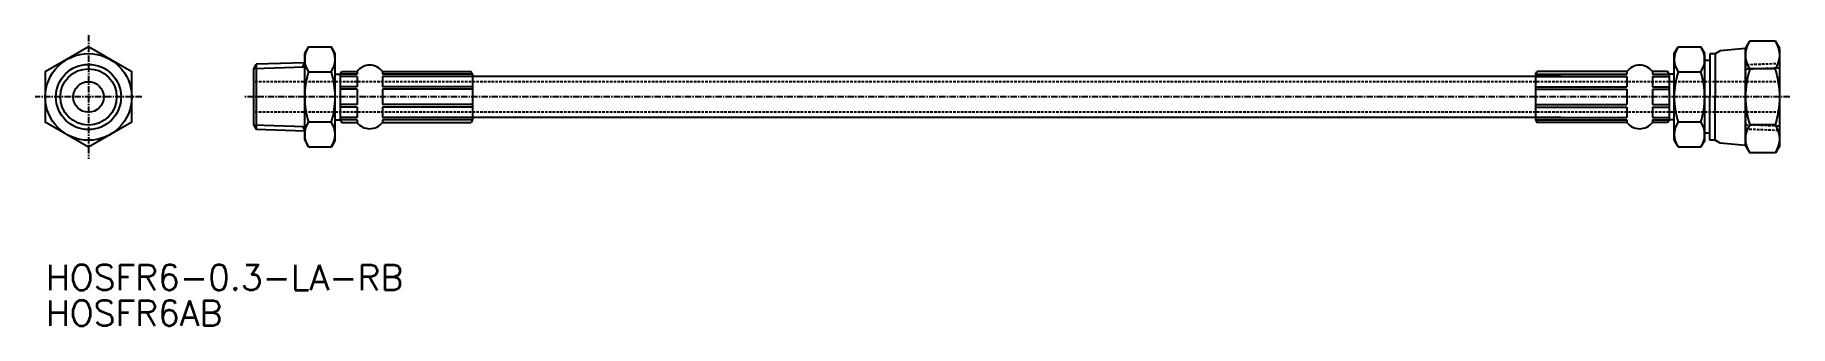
# Model space of a CAD drawing. Extents: x 32 to 377, y 104 to 161.
import ezdxf
from ezdxf.enums import TextEntityAlignment as Align

# ---------------------------------------------------------------- set-up
doc = ezdxf.new("R2010")
doc.units = 0
doc.linetypes.add('CENTER', pattern=[2, 1.25, -0.25, 0.25, -0.25])
doc.linetypes.add('DASHED', pattern=[0.75, 0.5, -0.25])
doc.layers.get('0').update_dxf_attribs({"linetype": 'CONTINUOUS'})
doc.layers.add('CENTER', color=1, linetype='CENTER')
doc.styles.get("Standard").update_dxf_attribs({"font": 'txt.shx', "bigfont": 'extfont.shx'})

msp = doc.modelspace()

# ---------------------------------------------------------------- linework, layer by layer
at = {"color": 7, "linetype": 'CONTINUOUS'}
for p, q in [((368.49, 157.98), (369.34, 159.45)), ((374.39, 159.45), (369.34, 159.45)), ((375.24, 157.98), (374.39, 159.45)), ((46.99, 155.85), (46.99, 155.85)), ((85.24, 156.98), (86, 158.3)), ((85.24, 139.98), (85.24, 156.98)), ((86, 158.3), (90.48, 158.3)), ((91.24, 156.98), (90.48, 158.3)), ((91.24, 139.98), (91.24, 156.98)), ((91.24, 139.98), (91.24, 156.98)), ((354.49, 156.98), (355.25, 158.3)), ((354.49, 139.98), (354.49, 156.98)), ((355.25, 158.3), (359.73, 158.3)), ((360.49, 156.98), (359.73, 158.3)), ((360.49, 139.98), (360.49, 156.98)), ((360.49, 139.98), (360.49, 156.98)), ((361.51, 155.61), (360.49, 155.61)), ((361.51, 156.96), (361.51, 155.61)), ((362.53, 156.96), (361.51, 156.96)), ((361.51, 155.61), (361.51, 148.48)), ((363.55, 157.55), (362.53, 156.96)), ((362.53, 156.96), (362.53, 148.48)), ((368.49, 157.98), (363.55, 157.55)), ((368.49, 138.98), (368.49, 157.98)), ((375.24, 138.98), (375.24, 157.98)), ((75.24, 154.02), (75.69, 154.89)), ((75.24, 142.95), (75.24, 154.02)), ((85.24, 155.19), (75.69, 154.89)), ((75.69, 154.89), (75.69, 142.08)), ((86, 153.39), (90.48, 153.39)), ((91.24, 152.98), (92.24, 152.98)), ((92.24, 152.98), (92.53, 153.48)), ((95.53, 152.98), (92.24, 152.98)), ((92.24, 152.98), (92.24, 143.98)), ((95.53, 152.48), (92.24, 152.48)), ((92.53, 153.48), (95.53, 153.48)), ((95.53, 153.48), (95.53, 152.98)), ((95.53, 152.48), (95.53, 150.48)), ((100.53, 153.48), (117.95, 153.48)), ((100.53, 153.48), (100.53, 152.98)), ((118.24, 152.98), (100.53, 152.98)), ((100.53, 152.48), (100.53, 150.48)), ((118.24, 152.48), (100.53, 152.48)), ((118.24, 152.98), (117.95, 153.48)), ((118.24, 152.98), (118.24, 143.98)), ((332.24, 152.48), (118.24, 152.48)), ((327.24, 152.98), (327.53, 153.48)), ((327.24, 152.98), (327.24, 143.98)), ((327.24, 152.98), (345.2, 152.98)), ((327.24, 152.48), (345.2, 152.48)), ((345.2, 153.48), (327.53, 153.48)), ((345.2, 153.48), (345.2, 152.98)), ((345.2, 152.48), (345.2, 150.48)), ((353.2, 153.48), (350.2, 153.48)), ((350.2, 153.48), (350.2, 152.98)), ((350.2, 152.98), (353.49, 152.98)), ((350.2, 152.48), (353.49, 152.48)), ((350.2, 152.48), (350.2, 150.48)), ((353.49, 152.98), (353.2, 153.48)), ((354.49, 152.98), (353.49, 152.98)), ((353.49, 152.98), (353.49, 143.98)), ((355.25, 153.39), (359.73, 153.39)), ((374.39, 153.97), (369.34, 153.97)), ((95.53, 150.48), (92.24, 150.48)), ((95.53, 149.98), (92.24, 149.98)), ((95.53, 149.98), (95.53, 146.98)), ((118.24, 150.48), (100.53, 150.48)), ((100.53, 149.98), (100.53, 146.98)), ((118.24, 149.98), (100.53, 149.98)), ((327.24, 150.48), (345.2, 150.48)), ((327.24, 149.98), (345.2, 149.98)), ((345.2, 149.98), (345.2, 146.98)), ((350.2, 150.48), (353.49, 150.48)), ((350.2, 149.98), (353.49, 149.98)), ((350.2, 149.98), (350.2, 146.98)), ((361.51, 141.36), (361.51, 148.48)), ((362.53, 140.01), (362.53, 148.48)), ((95.53, 146.98), (92.24, 146.98)), ((95.53, 146.48), (92.24, 146.48)), ((95.53, 146.48), (95.53, 144.48)), ((118.24, 146.98), (100.53, 146.98)), ((100.53, 146.48), (100.53, 144.48)), ((118.24, 146.48), (100.53, 146.48)), ((327.24, 146.98), (345.2, 146.98)), ((327.24, 146.48), (345.2, 146.48)), ((345.2, 146.48), (345.2, 144.48)), ((350.2, 146.98), (353.49, 146.98)), ((350.2, 146.48), (353.49, 146.48)), ((350.2, 146.48), (350.2, 144.48)), ((75.24, 142.95), (75.69, 142.08)), ((85.24, 141.78), (75.69, 142.08)), ((86, 143.58), (90.48, 143.58)), ((91.24, 143.98), (92.24, 143.98)), ((95.53, 144.48), (92.24, 144.48)), ((95.53, 143.98), (92.24, 143.98)), ((92.24, 143.98), (92.53, 143.48)), ((92.53, 143.48), (95.53, 143.48)), ((95.53, 143.98), (95.53, 143.48)), ((118.24, 144.48), (100.53, 144.48)), ((100.53, 143.98), (100.53, 143.48)), ((118.24, 143.98), (100.53, 143.98)), ((100.53, 143.48), (117.95, 143.48)), ((118.24, 143.98), (117.95, 143.48)), ((332.24, 144.48), (118.24, 144.48)), ((327.24, 144.48), (345.2, 144.48)), ((327.24, 143.98), (327.53, 143.48)), ((327.24, 143.98), (345.2, 143.98)), ((345.2, 143.48), (327.53, 143.48)), ((345.2, 143.98), (345.2, 143.48)), ((350.2, 144.48), (353.49, 144.48)), ((350.2, 143.98), (353.49, 143.98)), ((350.2, 143.98), (350.2, 143.48)), ((353.2, 143.48), (350.2, 143.48)), ((353.49, 143.98), (353.2, 143.48)), ((354.49, 143.98), (353.49, 143.98)), ((355.25, 143.58), (359.73, 143.58)), ((374.39, 143), (369.34, 143)), ((85.24, 139.98), (86, 138.67)), ((86, 138.67), (90.48, 138.67)), ((91.24, 139.98), (90.48, 138.67)), ((354.49, 139.98), (355.25, 138.67)), ((355.25, 138.67), (359.73, 138.67)), ((360.49, 139.98), (359.73, 138.67)), ((361.51, 141.36), (360.49, 141.36)), ((361.51, 140.01), (361.51, 141.36)), ((362.53, 140.01), (361.51, 140.01)), ((363.55, 139.42), (362.53, 140.01)), ((368.49, 138.98), (363.55, 139.42)), ((368.49, 138.98), (369.34, 137.52)), ((375.24, 138.98), (374.39, 137.52)), ((374.39, 137.52), (369.34, 137.52))]:
    msp.add_line(p, q, dxfattribs=at)
at = {"color": 3, "linetype": 'CONTINUOUS'}
for p, q in [((85.24, 154.33), (75.24, 154.02)), ((84.79, 154.32), (85.24, 155.19)), ((85.24, 142.64), (75.24, 142.95)), ((84.79, 142.65), (85.24, 141.78))]:
    msp.add_line(p, q, dxfattribs=at)
at = {"color": 3, "linetype": 'DASHED'}
for p, q in [((375.24, 155.02), (368.49, 154.77)), ((368.49, 154.77), (368.49, 142.2)), ((375.24, 154.16), (368.49, 153.91)), ((375.24, 151.48), (75.24, 151.48)), ((375.24, 145.48), (75.24, 145.48)), ((368.49, 143.06), (375.24, 142.81)), ((368.49, 142.2), (375.24, 141.95))]:
    msp.add_line(p, q, dxfattribs=at)
at = {"color": 7, "linetype": 'CONTINUOUS'}
msp.add_lwpolyline([(42.74, 158.3), (34.24, 153.39), (34.24, 143.58), (42.74, 138.67), (51.24, 143.58), (51.24, 153.39), (42.74, 158.3)], dxfattribs=at)
for radius in [8.5, 6.4, 3]:
    msp.add_circle((42.74, 148.48), radius, dxfattribs=at)
at = {"color": 3, "linetype": 'CONTINUOUS'}
msp.add_circle((42.74, 148.48), 5.53, dxfattribs=at)
at = {"color": 7, "linetype": 'CONTINUOUS'}
for centre, radius, start, end in [((373.34, 156.71), 4.86, 145.6158, 214.3842), ((370.38, 156.71), 4.86, 325.6158, 34.3842), ((89.58, 155.85), 4.34, 145.6157, 214.3843), ((86.89, 155.85), 4.34, 325.6157, 34.3843), ((358.83, 155.85), 4.34, 145.6157, 214.3843), ((356.14, 155.85), 4.34, 325.6157, 34.3843), ((101.48, 148.48), 16.24, 162.412, 197.588), ((75, 148.48), 16.24, 342.412, 17.588), ((98.03, 151.61), 3.12, 36.8699, 143.1301), ((347.7, 151.61), 3.12, 36.8699, 143.1301), ((370.73, 148.48), 16.24, 162.412, 197.588), ((344.25, 148.48), 16.24, 342.412, 17.588), ((386.64, 148.48), 18.15, 162.412, 197.588), ((357.09, 148.48), 18.15, 342.412, 17.588), ((89.58, 141.12), 4.34, 145.6157, 214.3843), ((86.89, 141.12), 4.34, 325.6157, 34.3843), ((98.03, 145.36), 3.12, 216.8699, 323.1301), ((347.7, 145.36), 3.12, 216.8699, 323.1301), ((358.83, 141.12), 4.34, 145.6157, 214.3843), ((356.14, 141.12), 4.34, 325.6157, 34.3843), ((373.34, 140.26), 4.86, 145.6158, 214.3842), ((370.38, 140.26), 4.86, 325.6158, 34.3842)]:
    msp.add_arc(centre, radius, start, end, dxfattribs=at)
at = {"layer": 'CENTER', "color": 1, "linetype": 'CENTER'}
for p, q in [((42.74, 160.61), (42.74, 136.36)), ((53.24, 148.48), (32.24, 148.48)), ((377.24, 148.48), (73.24, 148.48))]:
    msp.add_line(p, q, dxfattribs=at)

# ---------------------------------------------------------------- texts
at = {"color": 7, "linetype": 'CONTINUOUS'}
for s, p in [('HOSFR6-0.3-LA-RB', (34.33, 113.06)), ('HOSFR6AB', (34.33, 106.06))]:
    msp.add_text(s, height=5, dxfattribs=at).set_placement(p, align=Align.MIDDLE_LEFT)

doc.saveas('drawing.dxf')
